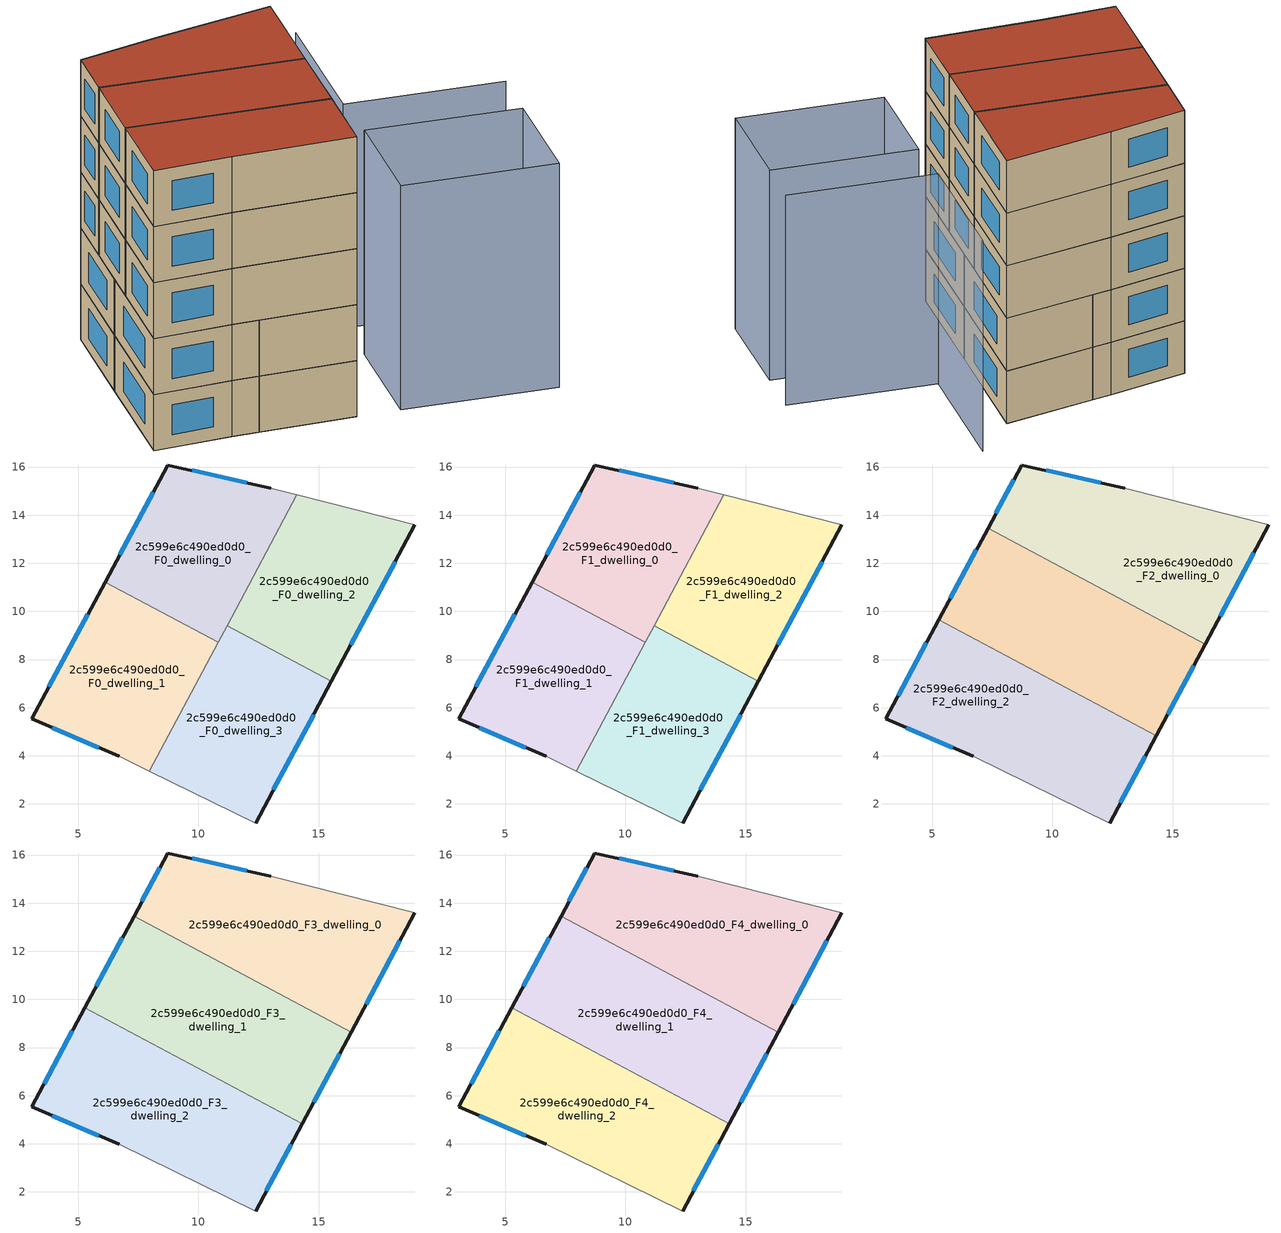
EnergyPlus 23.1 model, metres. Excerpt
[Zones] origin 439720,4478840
2c599e6c490ed0d0_F0_dwelling_0
 floor ground (EU_floor_Construction): 10.82,8.71 14.09,14.84 13.02,15.12 8.73,16.09 6.12,11.22 z0
 wall outside (EU_wall_Construction): 6.12,11.22 8.73,16.09 13.02,15.12 z0:3
 wall adiabatic (EU_wall_Construction): 13.02,15.12 14.09,14.84 z0:3
 wall to 2c599e6c490ed0d0_F0_dwelling_1 (EU_wall_Construction): 10.82,8.71 6.12,11.22 z0:3
 wall to 2c599e6c490ed0d0_F0_dwelling_2 (EU_wall_Construction): 14.09,14.84 11.19,9.41 z0:3
 wall to 2c599e6c490ed0d0_F0_dwelling_3 (EU_wall_Construction): 11.19,9.41 10.82,8.71 z0:3
 window (EU_Window_Construction): 6.73,12.36 8.12,14.95 / 9.74,15.86 12.01,15.35 z0.7:2.3
2c599e6c490ed0d0_F0_dwelling_1
 floor ground (EU_floor_Construction): 7.96,3.36 10.82,8.71 6.12,11.22 3.07,5.54 6.72,3.97 z0
 wall outside (EU_wall_Construction): 6.72,3.97 3.07,5.54 6.12,11.22 z0:3
 wall adiabatic (EU_wall_Construction): 7.96,3.36 6.72,3.97 z0:3
 wall to 2c599e6c490ed0d0_F0_dwelling_3 (EU_wall_Construction): 10.82,8.71 7.96,3.36 z0:3
 window (EU_Window_Construction): 5.86,4.34 3.92,5.17 / 3.78,6.87 5.41,9.89 z0.7:2.3
2c599e6c490ed0d0_F0_dwelling_2
 floor ground (EU_floor_Construction): 15.53,7.09 19,13.59 14.09,14.84 11.19,9.41 z0
 wall outside (EU_wall_Construction): 19,13.59 15.53,7.09 z0:3
 wall to 2c599e6c490ed0d0_F0_dwelling_3 (EU_wall_Construction): 15.53,7.09 11.19,9.41 z0:3
 wall adiabatic (EU_wall_Construction): 14.09,14.84 19,13.59 z0:3
 window (EU_Window_Construction): 18.18,12.07 16.34,8.62 z0.7:2.3
2c599e6c490ed0d0_F0_dwelling_3
 floor ground (EU_floor_Construction): 12.38,1.21 15.53,7.09 11.19,9.41 7.96,3.36 z0
 wall outside (EU_wall_Construction): 15.53,7.09 12.38,1.21 z0:3
 wall adiabatic (EU_wall_Construction): 12.38,1.21 7.96,3.36 z0:3
 window (EU_Window_Construction): 14.79,5.72 13.11,2.58 z0.7:2.3
2c599e6c490ed0d0_F1_dwelling_0
 floor to 2c599e6c490ed0d0_F0_dwelling_0 (EU_floor_Construction): 10.82,8.71 14.09,14.84 13.02,15.12 8.73,16.09 6.12,11.22 z3
 wall outside (EU_wall_Construction): 6.12,11.22 8.73,16.09 13.02,15.12 z3:6
 wall adiabatic (EU_wall_Construction): 13.02,15.12 14.09,14.84 z3:6
 wall to 2c599e6c490ed0d0_F1_dwelling_1 (EU_wall_Construction): 10.82,8.71 6.12,11.22 z3:6
 wall to 2c599e6c490ed0d0_F1_dwelling_2 (EU_wall_Construction): 14.09,14.84 11.19,9.41 z3:6
 wall to 2c599e6c490ed0d0_F1_dwelling_3 (EU_wall_Construction): 11.19,9.41 10.82,8.71 z3:6
 window (EU_Window_Construction): 6.73,12.36 8.12,14.95 / 9.74,15.86 12.01,15.35 z3.7:5.3
2c599e6c490ed0d0_F1_dwelling_1
 floor to 2c599e6c490ed0d0_F0_dwelling_1 (EU_floor_Construction): 7.96,3.36 10.82,8.71 6.12,11.22 3.07,5.54 6.72,3.97 z3
 wall outside (EU_wall_Construction): 6.72,3.97 3.07,5.54 6.12,11.22 z3:6
 wall adiabatic (EU_wall_Construction): 7.96,3.36 6.72,3.97 z3:6
 wall to 2c599e6c490ed0d0_F1_dwelling_3 (EU_wall_Construction): 10.82,8.71 7.96,3.36 z3:6
 window (EU_Window_Construction): 5.86,4.34 3.92,5.17 / 3.78,6.87 5.41,9.89 z3.7:5.3
2c599e6c490ed0d0_F1_dwelling_2
 floor to 2c599e6c490ed0d0_F0_dwelling_2 (EU_floor_Construction): 15.53,7.09 19,13.59 14.09,14.84 11.19,9.41 z3
 wall outside (EU_wall_Construction): 19,13.59 15.53,7.09 z3:6
 wall to 2c599e6c490ed0d0_F1_dwelling_3 (EU_wall_Construction): 15.53,7.09 11.19,9.41 z3:6
 wall adiabatic (EU_wall_Construction): 14.09,14.84 19,13.59 z3:6
 window (EU_Window_Construction): 18.18,12.07 16.34,8.62 z3.7:5.3
2c599e6c490ed0d0_F1_dwelling_3
 floor to 2c599e6c490ed0d0_F0_dwelling_3 (EU_floor_Construction): 12.38,1.21 15.53,7.09 11.19,9.41 7.96,3.36 z3
 wall outside (EU_wall_Construction): 15.53,7.09 12.38,1.21 z3:6
 wall adiabatic (EU_wall_Construction): 12.38,1.21 7.96,3.36 z3:6
 window (EU_Window_Construction): 14.79,5.72 13.11,2.58 z3.7:5.3
2c599e6c490ed0d0_F2_dwelling_0
 floor to 2c599e6c490ed0d0_F1_dwelling_0 (EU_floor_Construction): 12.02,10.96 14.09,14.84 13.02,15.12 8.73,16.09 7.32,13.46 z6
 floor to 2c599e6c490ed0d0_F1_dwelling_2 (EU_floor_Construction): 16.35,8.64 19,13.59 14.09,14.84 12.02,10.96 z6
 wall outside (EU_wall_Construction): 19,13.59 16.35,8.64 / 7.32,13.46 8.73,16.09 13.02,15.12 z6:9
 wall adiabatic (EU_wall_Construction): 13.02,15.12 19,13.59 z6:9
 wall to 2c599e6c490ed0d0_F2_dwelling_1 (EU_wall_Construction): 16.35,8.64 7.32,13.46 z6:9
 window (EU_Window_Construction): 9.74,15.86 12.01,15.35 / 18.38,12.44 16.97,9.8 / 7.65,14.08 8.4,15.47 z6.7:8.3
2c599e6c490ed0d0_F2_dwelling_1
 floor to 2c599e6c490ed0d0_F1_dwelling_3 (EU_floor_Construction): 14.31,4.82 15.52,7.09 11.19,9.41 9.98,7.14 z6
 floor to 2c599e6c490ed0d0_F1_dwelling_0 (EU_floor_Construction): 10.82,8.71 12.02,10.96 7.32,13.46 6.12,11.22 z6
 floor to 2c599e6c490ed0d0_F1_dwelling_1 (EU_floor_Construction): 9.98,7.14 10.82,8.71 6.12,11.22 5.28,9.65 z6
 floor to 2c599e6c490ed0d0_F1_dwelling_2 (EU_floor_Construction): 15.52,7.09 16.35,8.64 12.02,10.96 11.19,9.41 z6
 wall outside (EU_wall_Construction): 16.35,8.64 14.31,4.82 / 5.28,9.65 7.32,13.46 z6:9
 wall to 2c599e6c490ed0d0_F2_dwelling_2 (EU_wall_Construction): 14.31,4.82 5.28,9.65 z6:9
 window (EU_Window_Construction): 15.87,7.75 14.79,5.72 / 5.76,10.54 6.84,12.57 z6.7:8.3
2c599e6c490ed0d0_F2_dwelling_2
 floor to 2c599e6c490ed0d0_F1_dwelling_1 (EU_floor_Construction): 7.96,3.36 9.98,7.14 5.28,9.65 3.07,5.54 6.72,3.97 z6
 floor to 2c599e6c490ed0d0_F1_dwelling_3 (EU_floor_Construction): 12.38,1.21 14.31,4.82 9.98,7.14 7.96,3.36 z6
 wall outside (EU_wall_Construction): 14.31,4.82 12.38,1.21 / 6.72,3.97 3.07,5.54 5.28,9.65 z6:9
 wall adiabatic (EU_wall_Construction): 12.38,1.21 6.72,3.97 z6:9
 window (EU_Window_Construction): 3.59,6.5 4.76,8.69 / 13.86,3.98 12.83,2.05 / 5.86,4.34 3.92,5.17 z6.7:8.3
2c599e6c490ed0d0_F3_dwelling_0
 floor to 2c599e6c490ed0d0_F2_dwelling_0 (EU_floor_Construction): 16.35,8.64 19,13.59 13.02,15.12 8.73,16.09 7.32,13.46 z9
 wall outside (EU_wall_Construction): 19,13.59 16.35,8.64 / 7.32,13.46 8.73,16.09 13.02,15.12 z9:12
 wall adiabatic (EU_wall_Construction): 13.02,15.12 19,13.59 z9:12
 wall to 2c599e6c490ed0d0_F3_dwelling_1 (EU_wall_Construction): 16.35,8.64 7.32,13.46 z9:12
 window (EU_Window_Construction): 9.74,15.86 12.01,15.35 / 18.38,12.44 16.97,9.8 / 7.65,14.08 8.4,15.47 z9.7:11.3
2c599e6c490ed0d0_F3_dwelling_1
 floor to 2c599e6c490ed0d0_F2_dwelling_1 (EU_floor_Construction): 14.31,4.82 16.35,8.64 7.32,13.46 5.28,9.65 z9
 wall outside (EU_wall_Construction): 16.35,8.64 14.31,4.82 / 5.28,9.65 7.32,13.46 z9:12
 wall to 2c599e6c490ed0d0_F3_dwelling_2 (EU_wall_Construction): 14.31,4.82 5.28,9.65 z9:12
 window (EU_Window_Construction): 15.87,7.75 14.79,5.72 / 5.76,10.54 6.84,12.57 z9.7:11.3
2c599e6c490ed0d0_F3_dwelling_2
 floor to 2c599e6c490ed0d0_F2_dwelling_2 (EU_floor_Construction): 12.38,1.21 14.31,4.82 5.28,9.65 3.07,5.54 6.72,3.97 z9
 wall outside (EU_wall_Construction): 14.31,4.82 12.38,1.21 / 6.72,3.97 3.07,5.54 5.28,9.65 z9:12
 wall adiabatic (EU_wall_Construction): 12.38,1.21 6.72,3.97 z9:12
 window (EU_Window_Construction): 3.59,6.5 4.76,8.69 / 13.86,3.98 12.83,2.05 / 5.86,4.34 3.92,5.17 z9.7:11.3
2c599e6c490ed0d0_F4_dwelling_0
 floor to 2c599e6c490ed0d0_F3_dwelling_0 (EU_floor_Construction): 16.35,8.64 19,13.59 13.02,15.12 8.73,16.09 7.32,13.46 z12
 wall outside (EU_wall_Construction): 19,13.59 16.35,8.64 / 7.32,13.46 8.73,16.09 13.02,15.12 z12:15
 wall adiabatic (EU_wall_Construction): 13.02,15.12 19,13.59 z12:15
 wall to 2c599e6c490ed0d0_F4_dwelling_1 (EU_wall_Construction): 16.35,8.64 7.32,13.46 z12:15
 window (EU_Window_Construction): 9.74,15.86 12.01,15.35 / 18.38,12.44 16.97,9.8 / 7.65,14.08 8.4,15.47 z12.7:14.3
 roof outside (EU_roof_Construction): 19,13.59 16.35,8.64 7.32,13.46 8.73,16.09 13.02,15.12 z15
2c599e6c490ed0d0_F4_dwelling_1
 floor to 2c599e6c490ed0d0_F3_dwelling_1 (EU_floor_Construction): 14.31,4.82 16.35,8.64 7.32,13.46 5.28,9.65 z12
 wall outside (EU_wall_Construction): 16.35,8.64 14.31,4.82 / 5.28,9.65 7.32,13.46 z12:15
 wall to 2c599e6c490ed0d0_F4_dwelling_2 (EU_wall_Construction): 14.31,4.82 5.28,9.65 z12:15
 window (EU_Window_Construction): 15.87,7.75 14.79,5.72 / 5.76,10.54 6.84,12.57 z12.7:14.3
 roof outside (EU_roof_Construction): 16.35,8.64 14.31,4.82 5.28,9.65 7.32,13.46 z15
2c599e6c490ed0d0_F4_dwelling_2
 floor to 2c599e6c490ed0d0_F3_dwelling_2 (EU_floor_Construction): 12.38,1.21 14.31,4.82 5.28,9.65 3.07,5.54 6.72,3.97 z12
 wall outside (EU_wall_Construction): 14.31,4.82 12.38,1.21 / 6.72,3.97 3.07,5.54 5.28,9.65 z12:15
 wall adiabatic (EU_wall_Construction): 12.38,1.21 6.72,3.97 z12:15
 window (EU_Window_Construction): 3.59,6.5 4.76,8.69 / 13.86,3.98 12.83,2.05 / 5.86,4.34 3.92,5.17 z12.7:14.3
 roof outside (EU_roof_Construction): 14.31,4.82 12.38,1.21 6.72,3.97 3.07,5.54 5.28,9.65 z15
shading: 25.49,4.26 18.36,8.08 / 18.36,8.08 21.99,14.85 / 17.15,5.47 24.11,1.74 / 24.11,1.74 21.3,-3.49 / 21.3,-3.49 14.35,0.23 / 14.35,0.23 17.15,5.47 z0:12
[Building]
EU S2 Campaign: North Axis=0; Terrain=City; Solar Distribution=FullExterior
[Site:Location]
Madrid: Latitude=40.5; Longitude=-3.5; Time Zone=1; Elevation=609
[SizingPeriod:WeatherFileDays]
AnnualSizingPeriod: Begin Month=1; Begin Day of Month=1; End Month=12; End Day of Month=31; Day of Week for Start Day=Monday; Use Weather File Daylight Saving Period=No; Use Weather File Rain and Snow Indicators=No
[MATERIAL]
EU_InternalMass_Material: Roughness=MediumRough; Thickness=0.1; Conductivity=1; Density=1800; Specific Heat=900; Thermal Absorptance=0.9; Solar Absorptance=0.7; Visible Absorptance=0.7
[MATERIAL:NOMASS] Roughness=MediumRough; Thermal Absorptance=0.9; Solar Absorptance=0.7; Visible Absorptance=0.7
Name | Thermal Resistance
EU_wall_NoMass | 0.419739
EU_roof_NoMass | 0.352165
EU_floor_NoMass | 0.608284
[WINDOWMATERIAL:SIMPLEGLAZINGSYSTEM]
EU_Window_SimpleGlazing: UFactor=4.8352; Solar Heat Gain Coefficient=0.85; Visible Transmittance=0.85
[CONSTRUCTION]
EU_wall_Construction: EU_wall_NoMass
EU_roof_Construction: EU_roof_NoMass
EU_floor_Construction: EU_floor_NoMass
EU_InternalMass_Construction: EU_InternalMass_Material
EU_Window_Construction: EU_Window_SimpleGlazing
[ZONE] Type=1; Multiplier=1; Ceiling Height=autocalculate; Floor Area=autocalculate; Part of Total Floor Area=Yes
Name | Volume
2c599e6c490ed0d0_F0_dwelling_0; 2c599e6c490ed0d0_F1_dwelling_0 | 99.7354
2c599e6c490ed0d0_F2_dwelling_0; 2c599e6c490ed0d0_F3_dwelling_0; 2c599e6c490ed0d0_F4_dwelling_0 | 132.993
2c599e6c490ed0d0_F0_dwelling_1; 2c599e6c490ed0d0_F1_dwelling_1 | 99.7225
2c599e6c490ed0d0_F2_dwelling_1; 2c599e6c490ed0d0_F3_dwelling_1; 2c599e6c490ed0d0_F4_dwelling_1 | 132.98
2c599e6c490ed0d0_F0_dwelling_2; 2c599e6c490ed0d0_F1_dwelling_2 | 99.7449
2c599e6c490ed0d0_F2_dwelling_2; 2c599e6c490ed0d0_F3_dwelling_2; 2c599e6c490ed0d0_F4_dwelling_2 | 132.971
2c599e6c490ed0d0_F0_dwelling_3; 2c599e6c490ed0d0_F1_dwelling_3 | 99.7496
[INTERNALMASS] Construction=EU_InternalMass_Construction
Name | Zone or ZoneList | Surface Area
2c599e6c490ed0d0_F0_dwelling_0_EU_InternalMass | 2c599e6c490ed0d0_F0_dwelling_0 | 33.2455
2c599e6c490ed0d0_F0_dwelling_1_EU_InternalMass | 2c599e6c490ed0d0_F0_dwelling_1 | 33.2419
2c599e6c490ed0d0_F0_dwelling_2_EU_InternalMass | 2c599e6c490ed0d0_F0_dwelling_2 | 33.2479
2c599e6c490ed0d0_F0_dwelling_3_EU_InternalMass | 2c599e6c490ed0d0_F0_dwelling_3 | 33.2486
2c599e6c490ed0d0_F1_dwelling_0_EU_InternalMass | 2c599e6c490ed0d0_F1_dwelling_0 | 33.2455
2c599e6c490ed0d0_F1_dwelling_1_EU_InternalMass | 2c599e6c490ed0d0_F1_dwelling_1 | 33.2419
2c599e6c490ed0d0_F1_dwelling_2_EU_InternalMass | 2c599e6c490ed0d0_F1_dwelling_2 | 33.2479
2c599e6c490ed0d0_F1_dwelling_3_EU_InternalMass | 2c599e6c490ed0d0_F1_dwelling_3 | 33.2486
2c599e6c490ed0d0_F2_dwelling_0_EU_InternalMass | 2c599e6c490ed0d0_F2_dwelling_0 | 44.331
2c599e6c490ed0d0_F2_dwelling_1_EU_InternalMass | 2c599e6c490ed0d0_F2_dwelling_1 | 44.3266
2c599e6c490ed0d0_F2_dwelling_2_EU_InternalMass | 2c599e6c490ed0d0_F2_dwelling_2 | 44.3236
2c599e6c490ed0d0_F3_dwelling_0_EU_InternalMass | 2c599e6c490ed0d0_F3_dwelling_0 | 44.331
2c599e6c490ed0d0_F3_dwelling_1_EU_InternalMass | 2c599e6c490ed0d0_F3_dwelling_1 | 44.3266
2c599e6c490ed0d0_F3_dwelling_2_EU_InternalMass | 2c599e6c490ed0d0_F3_dwelling_2 | 44.3236
2c599e6c490ed0d0_F4_dwelling_0_EU_InternalMass | 2c599e6c490ed0d0_F4_dwelling_0 | 44.331
2c599e6c490ed0d0_F4_dwelling_1_EU_InternalMass | 2c599e6c490ed0d0_F4_dwelling_1 | 44.3266
2c599e6c490ed0d0_F4_dwelling_2_EU_InternalMass | 2c599e6c490ed0d0_F4_dwelling_2 | 44.3236
[OTHEREQUIPMENT] Fuel Type=Electricity; Design Level Calculation Method=Watts/Area; Power per Zone Floor Area=1; Fraction Latent=0; Fraction Radiant=0; Fraction Lost=0; Carbon Dioxide Generation Rate=0; EndUse Subcategory=EU_Step8_InternalGains
Name | Zone or ZoneList or Space or SpaceList | Schedule
EU_Step8_InternalGain_2c599e6c490ed0d0_F0_dwelling_0_f000 | 2c599e6c490ed0d0_F0_dwelling_0 | EU_Step8_GainSchedule_2c599e6c490ed0d0_F0_dwelling_0_f000
EU_Step8_InternalGain_2c599e6c490ed0d0_F0_dwelling_1_f000 | 2c599e6c490ed0d0_F0_dwelling_1 | EU_Step8_GainSchedule_2c599e6c490ed0d0_F0_dwelling_1_f000
EU_Step8_InternalGain_2c599e6c490ed0d0_F0_dwelling_2_f000 | 2c599e6c490ed0d0_F0_dwelling_2 | EU_Step8_GainSchedule_2c599e6c490ed0d0_F0_dwelling_2_f000
EU_Step8_InternalGain_2c599e6c490ed0d0_F0_dwelling_3_f000 | 2c599e6c490ed0d0_F0_dwelling_3 | EU_Step8_GainSchedule_2c599e6c490ed0d0_F0_dwelling_3_f000
EU_Step8_InternalGain_2c599e6c490ed0d0_F1_dwelling_0_f000 | 2c599e6c490ed0d0_F1_dwelling_0 | EU_Step8_GainSchedule_2c599e6c490ed0d0_F1_dwelling_0_f000
EU_Step8_InternalGain_2c599e6c490ed0d0_F1_dwelling_1_f000 | 2c599e6c490ed0d0_F1_dwelling_1 | EU_Step8_GainSchedule_2c599e6c490ed0d0_F1_dwelling_1_f000
EU_Step8_InternalGain_2c599e6c490ed0d0_F1_dwelling_2_f000 | 2c599e6c490ed0d0_F1_dwelling_2 | EU_Step8_GainSchedule_2c599e6c490ed0d0_F1_dwelling_2_f000
EU_Step8_InternalGain_2c599e6c490ed0d0_F1_dwelling_3_f000 | 2c599e6c490ed0d0_F1_dwelling_3 | EU_Step8_GainSchedule_2c599e6c490ed0d0_F1_dwelling_3_f000
EU_Step8_InternalGain_2c599e6c490ed0d0_F2_dwelling_0_f000 | 2c599e6c490ed0d0_F2_dwelling_0 | EU_Step8_GainSchedule_2c599e6c490ed0d0_F2_dwelling_0_f000
EU_Step8_InternalGain_2c599e6c490ed0d0_F2_dwelling_1_f000 | 2c599e6c490ed0d0_F2_dwelling_1 | EU_Step8_GainSchedule_2c599e6c490ed0d0_F2_dwelling_1_f000
EU_Step8_InternalGain_2c599e6c490ed0d0_F2_dwelling_2_f000 | 2c599e6c490ed0d0_F2_dwelling_2 | EU_Step8_GainSchedule_2c599e6c490ed0d0_F2_dwelling_2_f000
EU_Step8_InternalGain_2c599e6c490ed0d0_F3_dwelling_0_f000 | 2c599e6c490ed0d0_F3_dwelling_0 | EU_Step8_GainSchedule_2c599e6c490ed0d0_F3_dwelling_0_f000
EU_Step8_InternalGain_2c599e6c490ed0d0_F3_dwelling_1_f000 | 2c599e6c490ed0d0_F3_dwelling_1 | EU_Step8_GainSchedule_2c599e6c490ed0d0_F3_dwelling_1_f000
EU_Step8_InternalGain_2c599e6c490ed0d0_F3_dwelling_2_f000 | 2c599e6c490ed0d0_F3_dwelling_2 | EU_Step8_GainSchedule_2c599e6c490ed0d0_F3_dwelling_2_f000
EU_Step8_InternalGain_2c599e6c490ed0d0_F4_dwelling_0_f000 | 2c599e6c490ed0d0_F4_dwelling_0 | EU_Step8_GainSchedule_2c599e6c490ed0d0_F4_dwelling_0_f000
EU_Step8_InternalGain_2c599e6c490ed0d0_F4_dwelling_1_f000 | 2c599e6c490ed0d0_F4_dwelling_1 | EU_Step8_GainSchedule_2c599e6c490ed0d0_F4_dwelling_1_f000
EU_Step8_InternalGain_2c599e6c490ed0d0_F4_dwelling_2_f000 | 2c599e6c490ed0d0_F4_dwelling_2 | EU_Step8_GainSchedule_2c599e6c490ed0d0_F4_dwelling_2_f000
[ZONEVENTILATION:DESIGNFLOWRATE] Schedule=EU_AlwaysOn; Design Flow Rate Calculation Method=AirChanges/Hour; Air Changes per Hour=0.703302; Ventilation Type=Natural; Fan Pressure Rise=0; Fan Total Efficiency=1; Constant Term Coefficient=1; Temperature Term Coefficient=0; Velocity Term Coefficient=0; Velocity Squared Term Coefficient=0; Minimum Indoor Temperature=-100; Maximum Indoor Temperature=100; Delta Temperature=-100; Minimum Outdoor Temperature=-100; Maximum Outdoor Temperature=100; Maximum Wind Speed=40
Name | Zone or ZoneList or Space or SpaceList
EU_ConstantAir_2c599e6c490ed0d0_F0_dwelling_0 | 2c599e6c490ed0d0_F0_dwelling_0
EU_ConstantAir_2c599e6c490ed0d0_F0_dwelling_1 | 2c599e6c490ed0d0_F0_dwelling_1
EU_ConstantAir_2c599e6c490ed0d0_F0_dwelling_2 | 2c599e6c490ed0d0_F0_dwelling_2
EU_ConstantAir_2c599e6c490ed0d0_F0_dwelling_3 | 2c599e6c490ed0d0_F0_dwelling_3
EU_ConstantAir_2c599e6c490ed0d0_F1_dwelling_0 | 2c599e6c490ed0d0_F1_dwelling_0
EU_ConstantAir_2c599e6c490ed0d0_F1_dwelling_1 | 2c599e6c490ed0d0_F1_dwelling_1
EU_ConstantAir_2c599e6c490ed0d0_F1_dwelling_2 | 2c599e6c490ed0d0_F1_dwelling_2
EU_ConstantAir_2c599e6c490ed0d0_F1_dwelling_3 | 2c599e6c490ed0d0_F1_dwelling_3
EU_ConstantAir_2c599e6c490ed0d0_F2_dwelling_0 | 2c599e6c490ed0d0_F2_dwelling_0
EU_ConstantAir_2c599e6c490ed0d0_F2_dwelling_1 | 2c599e6c490ed0d0_F2_dwelling_1
EU_ConstantAir_2c599e6c490ed0d0_F2_dwelling_2 | 2c599e6c490ed0d0_F2_dwelling_2
EU_ConstantAir_2c599e6c490ed0d0_F3_dwelling_0 | 2c599e6c490ed0d0_F3_dwelling_0
EU_ConstantAir_2c599e6c490ed0d0_F3_dwelling_1 | 2c599e6c490ed0d0_F3_dwelling_1
EU_ConstantAir_2c599e6c490ed0d0_F3_dwelling_2 | 2c599e6c490ed0d0_F3_dwelling_2
EU_ConstantAir_2c599e6c490ed0d0_F4_dwelling_0 | 2c599e6c490ed0d0_F4_dwelling_0
EU_ConstantAir_2c599e6c490ed0d0_F4_dwelling_1 | 2c599e6c490ed0d0_F4_dwelling_1
EU_ConstantAir_2c599e6c490ed0d0_F4_dwelling_2 | 2c599e6c490ed0d0_F4_dwelling_2
[HVACTEMPLATE:THERMOSTAT] Constant Heating Setpoint=20; Constant Cooling Setpoint=50
EU_HeatOnly_2c599e6c490ed0d0_F0_dwelling_0; EU_HeatOnly_2c599e6c490ed0d0_F0_dwelling_1; EU_HeatOnly_2c599e6c490ed0d0_F0_dwelling_2; EU_HeatOnly_2c599e6c490ed0d0_F0_dwelling_3; EU_HeatOnly_2c599e6c490ed0d0_F1_dwelling_0; EU_HeatOnly_2c599e6c490ed0d0_F1_dwelling_1; EU_HeatOnly_2c599e6c490ed0d0_F1_dwelling_2; EU_HeatOnly_2c599e6c490ed0d0_F1_dwelling_3; EU_HeatOnly_2c599e6c490ed0d0_F2_dwelling_0; EU_HeatOnly_2c599e6c490ed0d0_F2_dwelling_1; EU_HeatOnly_2c599e6c490ed0d0_F2_dwelling_2; EU_HeatOnly_2c599e6c490ed0d0_F3_dwelling_0; EU_HeatOnly_2c599e6c490ed0d0_F3_dwelling_1; EU_HeatOnly_2c599e6c490ed0d0_F3_dwelling_2; EU_HeatOnly_2c599e6c490ed0d0_F4_dwelling_0; EU_HeatOnly_2c599e6c490ed0d0_F4_dwelling_1; EU_HeatOnly_2c599e6c490ed0d0_F4_dwelling_2
[HVACTEMPLATE:ZONE:IDEALLOADSAIRSYSTEM] System Availability Schedule=EU_AlwaysOn; Maximum Heating Supply Air Temperature=50; Minimum Cooling Supply Air Temperature=13; Maximum Heating Supply Air Humidity Ratio=0.0156; Minimum Cooling Supply Air Humidity Ratio=0.0077; Heating Limit=NoLimit; Cooling Limit=NoLimit; Heating Availability Schedule=EU_AlwaysOn; Cooling Availability Schedule=EU_CoolingOff; Dehumidification Control Type=ConstantSensibleHeatRatio; Cooling Sensible Heat Ratio=0.7; Dehumidification Setpoint=60; Humidification Control Type=None; Humidification Setpoint=30; Outdoor Air Method=None; Outdoor Air Flow Rate per Person=0.00944; Outdoor Air Flow Rate per Zone Floor Area=0; Outdoor Air Flow Rate per Zone=0; Demand Controlled Ventilation Type=None; Outdoor Air Economizer Type=NoEconomizer; Heat Recovery Type=None; Sensible Heat Recovery Effectiveness=0.7; Latent Heat Recovery Effectiveness=0.65
Name | Template Thermostat
2c599e6c490ed0d0_F0_dwelling_0 | EU_HeatOnly_2c599e6c490ed0d0_F0_dwelling_0
2c599e6c490ed0d0_F0_dwelling_1 | EU_HeatOnly_2c599e6c490ed0d0_F0_dwelling_1
2c599e6c490ed0d0_F0_dwelling_2 | EU_HeatOnly_2c599e6c490ed0d0_F0_dwelling_2
2c599e6c490ed0d0_F0_dwelling_3 | EU_HeatOnly_2c599e6c490ed0d0_F0_dwelling_3
2c599e6c490ed0d0_F1_dwelling_0 | EU_HeatOnly_2c599e6c490ed0d0_F1_dwelling_0
2c599e6c490ed0d0_F1_dwelling_1 | EU_HeatOnly_2c599e6c490ed0d0_F1_dwelling_1
2c599e6c490ed0d0_F1_dwelling_2 | EU_HeatOnly_2c599e6c490ed0d0_F1_dwelling_2
2c599e6c490ed0d0_F1_dwelling_3 | EU_HeatOnly_2c599e6c490ed0d0_F1_dwelling_3
2c599e6c490ed0d0_F2_dwelling_0 | EU_HeatOnly_2c599e6c490ed0d0_F2_dwelling_0
2c599e6c490ed0d0_F2_dwelling_1 | EU_HeatOnly_2c599e6c490ed0d0_F2_dwelling_1
2c599e6c490ed0d0_F2_dwelling_2 | EU_HeatOnly_2c599e6c490ed0d0_F2_dwelling_2
2c599e6c490ed0d0_F3_dwelling_0 | EU_HeatOnly_2c599e6c490ed0d0_F3_dwelling_0
2c599e6c490ed0d0_F3_dwelling_1 | EU_HeatOnly_2c599e6c490ed0d0_F3_dwelling_1
2c599e6c490ed0d0_F3_dwelling_2 | EU_HeatOnly_2c599e6c490ed0d0_F3_dwelling_2
2c599e6c490ed0d0_F4_dwelling_0 | EU_HeatOnly_2c599e6c490ed0d0_F4_dwelling_0
2c599e6c490ed0d0_F4_dwelling_1 | EU_HeatOnly_2c599e6c490ed0d0_F4_dwelling_1
2c599e6c490ed0d0_F4_dwelling_2 | EU_HeatOnly_2c599e6c490ed0d0_F4_dwelling_2
[SIZING:ZONE] Zone Cooling Design Supply Air Temperature Input Method=SupplyAirTemperature; Zone Cooling Design Supply Air Temperature=13; Zone Heating Design Supply Air Temperature Input Method=SupplyAirTemperature; Zone Heating Design Supply Air Temperature=50; Zone Cooling Design Supply Air Humidity Ratio=0.008; Zone Heating Design Supply Air Humidity Ratio=0.008; Cooling Design Air Flow Method=DesignDay; Cooling Design Air Flow Rate=0; Cooling Minimum Air Flow per Zone Floor Area=0.000762; Cooling Minimum Air Flow=0; Cooling Minimum Air Flow Fraction=0.2; Heating Design Air Flow Method=DesignDay; Heating Design Air Flow Rate=0; Heating Maximum Air Flow per Zone Floor Area=0.002032; Heating Maximum Air Flow=0.141576; Heating Maximum Air Flow Fraction=0.3; Account for Dedicated Outdoor Air System=No; Dedicated Outdoor Air System Control Strategy=NeutralSupplyAir; Dedicated Outdoor Air Low Setpoint Temperature for Design=autosize; Dedicated Outdoor Air High Setpoint Temperature for Design=autosize; Zone Load Sizing Method=Sensible Load Only No Latent Load; Zone Latent Cooling Design Supply Air Humidity Ratio Input Method=HumidityRatioDifference; Zone Cooling Design Supply Air Humidity Ratio Difference=0.005; Zone Latent Heating Design Supply Air Humidity Ratio Input Method=HumidityRatioDifference; Zone Humidification Design Supply Air Humidity Ratio Difference=0.005
2c599e6c490ed0d0_F0_dwelling_0; 2c599e6c490ed0d0_F0_dwelling_1; 2c599e6c490ed0d0_F0_dwelling_2; 2c599e6c490ed0d0_F0_dwelling_3; 2c599e6c490ed0d0_F1_dwelling_0; 2c599e6c490ed0d0_F1_dwelling_1; 2c599e6c490ed0d0_F1_dwelling_2; 2c599e6c490ed0d0_F1_dwelling_3; 2c599e6c490ed0d0_F2_dwelling_0; 2c599e6c490ed0d0_F2_dwelling_1; 2c599e6c490ed0d0_F2_dwelling_2; 2c599e6c490ed0d0_F3_dwelling_0; 2c599e6c490ed0d0_F3_dwelling_1; 2c599e6c490ed0d0_F3_dwelling_2; 2c599e6c490ed0d0_F4_dwelling_0; 2c599e6c490ed0d0_F4_dwelling_1; 2c599e6c490ed0d0_F4_dwelling_2
[SCHEDULE:CONSTANT]
Name | Hourly Value
EU_AlwaysOn | 1
EU_CoolingOff | 0
[SCHEDULE:FILE] Column Number=1; Rows to Skip at Top=0; Number of Hours of Data=8760; Column Separator=Comma; Interpolate to Timestep=No; Minutes per Item=60; Adjust Schedule for Daylight Savings=Yes
Name | File
EU_Step8_GainSchedule_2c599e6c490ed0d0_F0_dwelling_0_f000 | ../../schedules/2c599e6c490ed0d0/2c599e6c490ed0d0_F0_dwelling_0_f000_gain.csv
EU_Step8_GainSchedule_2c599e6c490ed0d0_F0_dwelling_1_f000 | ../../schedules/2c599e6c490ed0d0/2c599e6c490ed0d0_F0_dwelling_1_f000_gain.csv
EU_Step8_GainSchedule_2c599e6c490ed0d0_F0_dwelling_2_f000 | ../../schedules/2c599e6c490ed0d0/2c599e6c490ed0d0_F0_dwelling_2_f000_gain.csv
EU_Step8_GainSchedule_2c599e6c490ed0d0_F0_dwelling_3_f000 | ../../schedules/2c599e6c490ed0d0/2c599e6c490ed0d0_F0_dwelling_3_f000_gain.csv
EU_Step8_GainSchedule_2c599e6c490ed0d0_F1_dwelling_0_f000 | ../../schedules/2c599e6c490ed0d0/2c599e6c490ed0d0_F1_dwelling_0_f000_gain.csv
EU_Step8_GainSchedule_2c599e6c490ed0d0_F1_dwelling_1_f000 | ../../schedules/2c599e6c490ed0d0/2c599e6c490ed0d0_F1_dwelling_1_f000_gain.csv
EU_Step8_GainSchedule_2c599e6c490ed0d0_F1_dwelling_2_f000 | ../../schedules/2c599e6c490ed0d0/2c599e6c490ed0d0_F1_dwelling_2_f000_gain.csv
EU_Step8_GainSchedule_2c599e6c490ed0d0_F1_dwelling_3_f000 | ../../schedules/2c599e6c490ed0d0/2c599e6c490ed0d0_F1_dwelling_3_f000_gain.csv
EU_Step8_GainSchedule_2c599e6c490ed0d0_F2_dwelling_0_f000 | ../../schedules/2c599e6c490ed0d0/2c599e6c490ed0d0_F2_dwelling_0_f000_gain.csv
EU_Step8_GainSchedule_2c599e6c490ed0d0_F2_dwelling_1_f000 | ../../schedules/2c599e6c490ed0d0/2c599e6c490ed0d0_F2_dwelling_1_f000_gain.csv
EU_Step8_GainSchedule_2c599e6c490ed0d0_F2_dwelling_2_f000 | ../../schedules/2c599e6c490ed0d0/2c599e6c490ed0d0_F2_dwelling_2_f000_gain.csv
EU_Step8_GainSchedule_2c599e6c490ed0d0_F3_dwelling_0_f000 | ../../schedules/2c599e6c490ed0d0/2c599e6c490ed0d0_F3_dwelling_0_f000_gain.csv
EU_Step8_GainSchedule_2c599e6c490ed0d0_F3_dwelling_1_f000 | ../../schedules/2c599e6c490ed0d0/2c599e6c490ed0d0_F3_dwelling_1_f000_gain.csv
EU_Step8_GainSchedule_2c599e6c490ed0d0_F3_dwelling_2_f000 | ../../schedules/2c599e6c490ed0d0/2c599e6c490ed0d0_F3_dwelling_2_f000_gain.csv
EU_Step8_GainSchedule_2c599e6c490ed0d0_F4_dwelling_0_f000 | ../../schedules/2c599e6c490ed0d0/2c599e6c490ed0d0_F4_dwelling_0_f000_gain.csv
EU_Step8_GainSchedule_2c599e6c490ed0d0_F4_dwelling_1_f000 | ../../schedules/2c599e6c490ed0d0/2c599e6c490ed0d0_F4_dwelling_1_f000_gain.csv
EU_Step8_GainSchedule_2c599e6c490ed0d0_F4_dwelling_2_f000 | ../../schedules/2c599e6c490ed0d0/2c599e6c490ed0d0_F4_dwelling_2_f000_gain.csv
